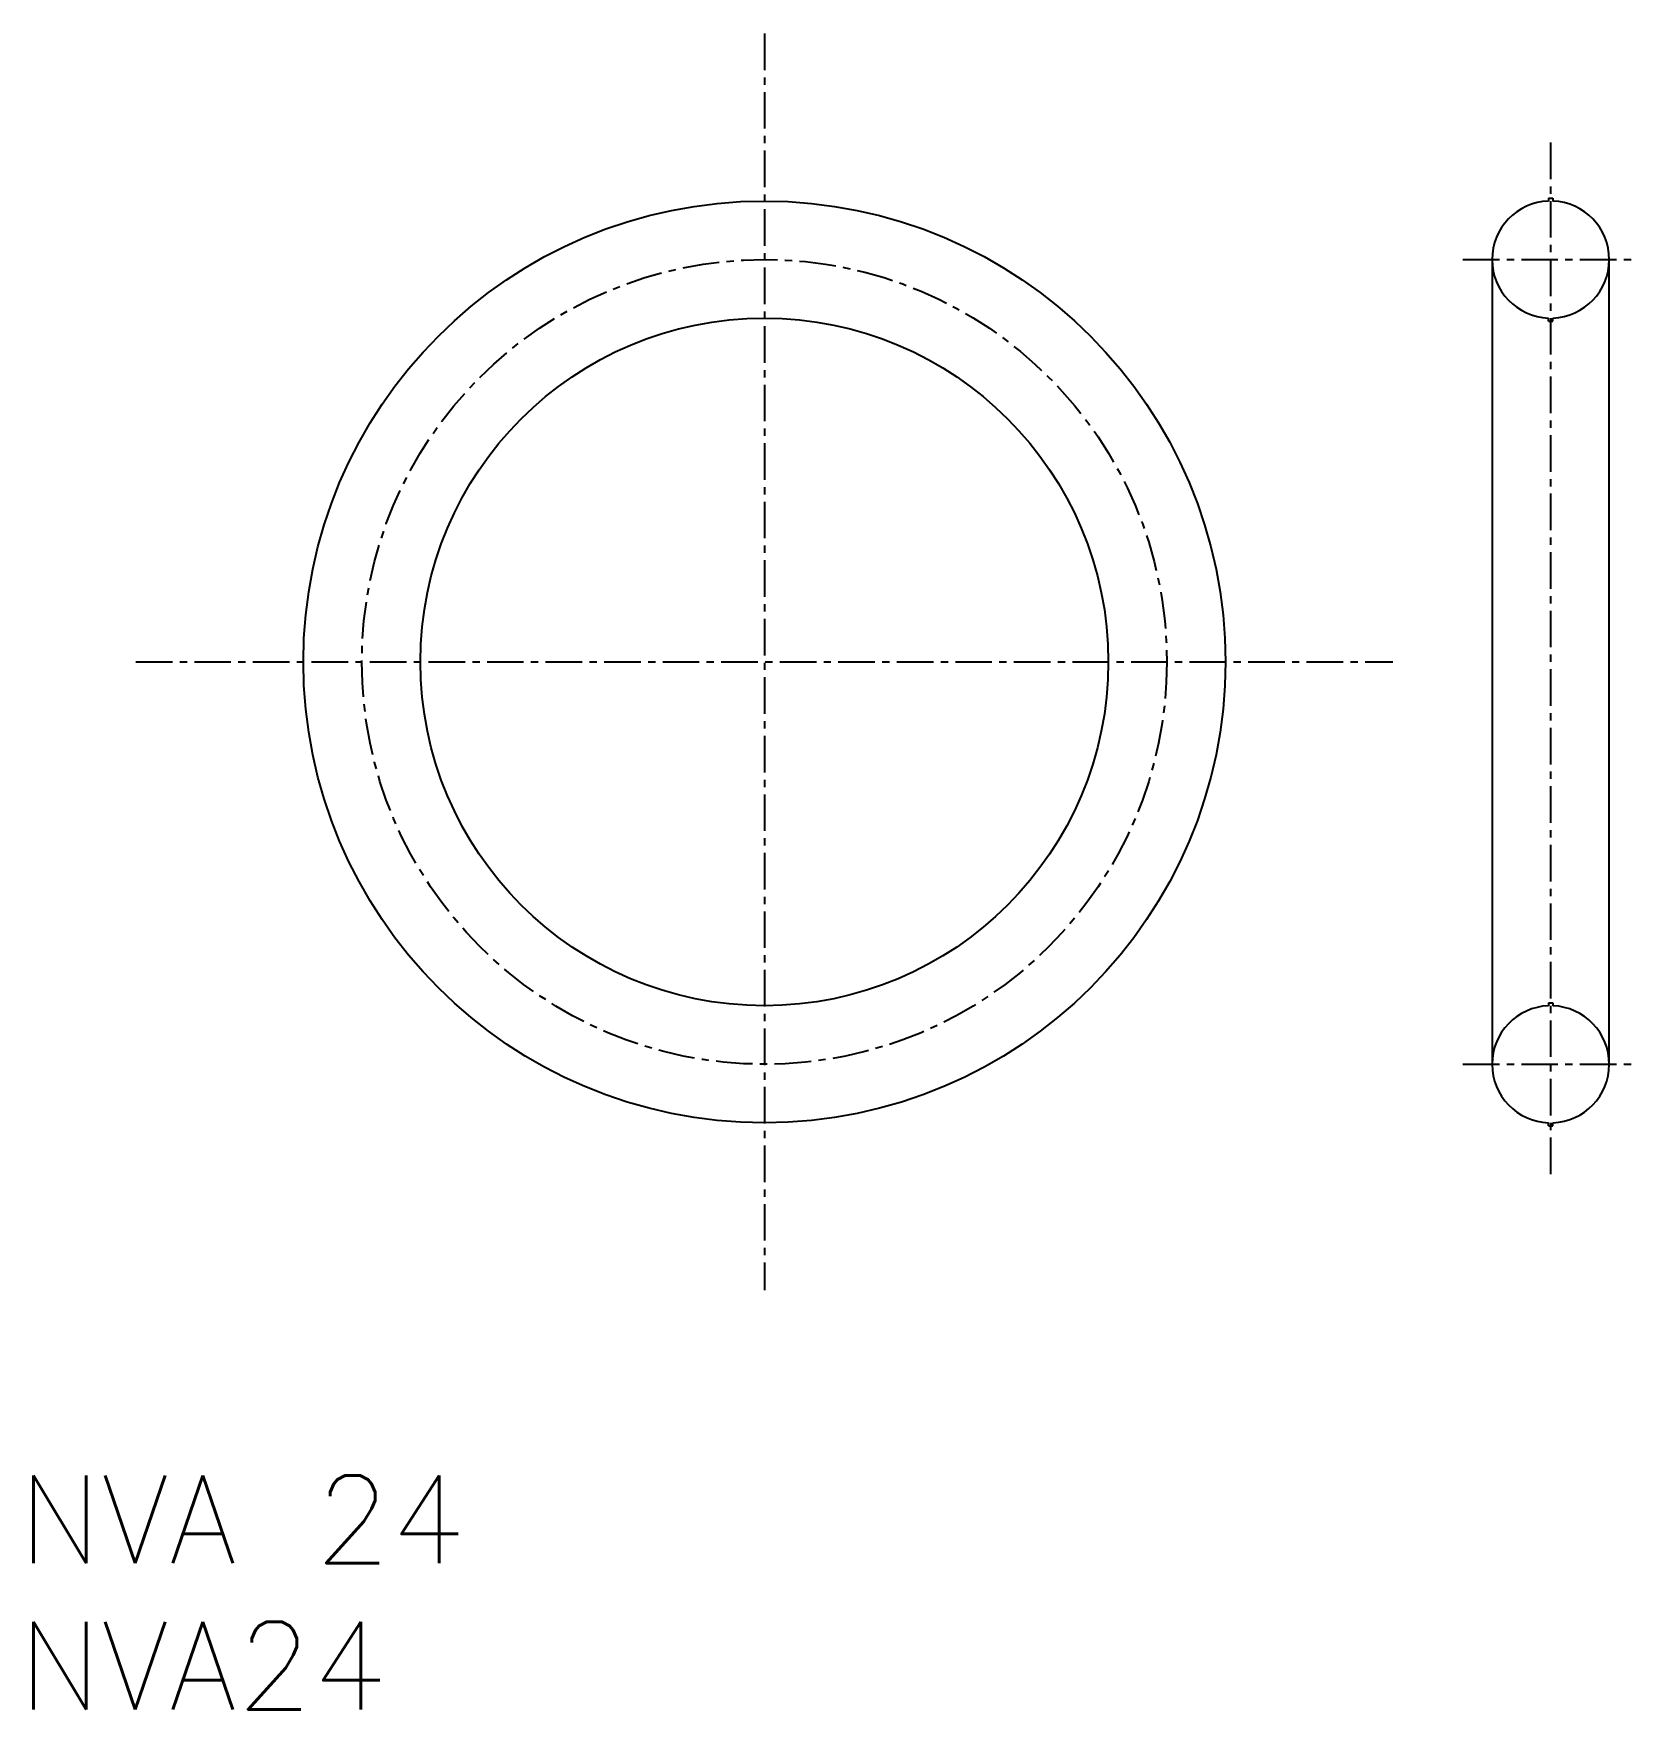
# Model space of a CAD drawing. Extents: x 0.5 to 55.3, y 0 to 57.3.
import ezdxf

# ---------------------------------------------------------------- set-up
doc = ezdxf.new("R2010")
doc.units = 0
doc.linetypes.add('CENTER', pattern=[2, 1.25, -0.25, 0.25, -0.25])
doc.layers.get('0').update_dxf_attribs({"linetype": 'CONTINUOUS'})
doc.layers.add('CENTER', color=1, linetype='CENTER')
doc.styles.get("Standard").update_dxf_attribs({"font": 'txt.shx'})

# ---------------------------------------------------------------- blocks, each defined once
blk = doc.blocks.new('*U2')
at = {"color": 7, "linetype": 'CONTINUOUS'}
blk.add_text('NVA24', height=3, dxfattribs=at).set_placement((0, 0))
blk = doc.blocks.new('*U3')
at = {"color": 7, "linetype": 'CONTINUOUS'}
blk.add_text('NVA 24', height=3, dxfattribs=at).set_placement((0, 5))

msp = doc.modelspace()

# ---------------------------------------------------------------- linework, layer by layer
at = {"color": 7, "linetype": 'CONTINUOUS'}
for p, q in [((52.271, 51.648), (52.271, 51.547)), ((52.271, 51.648), (52.421, 51.648)), ((52.421, 51.648), (52.421, 51.547)), ((50.346, 49.548), (50.346, 22.048)), ((54.346, 22.048), (54.346, 49.548)), ((52.271, 47.448), (52.271, 47.55)), ((52.421, 47.448), (52.421, 47.55)), ((52.271, 47.448), (52.421, 47.448)), ((52.271, 24.148), (52.271, 24.047)), ((52.271, 24.148), (52.421, 24.148)), ((52.421, 24.148), (52.421, 24.047)), ((52.271, 19.948), (52.271, 20.05)), ((52.421, 19.948), (52.421, 20.05)), ((52.271, 19.948), (52.421, 19.948))]:
    msp.add_line(p, q, dxfattribs=at)
for radius in [15.75, 11.75]:
    msp.add_circle((25.483, 35.798), radius, dxfattribs=at)
for centre, start, end in [((52.346, 49.548), 92.1491, 267.8509), ((52.346, 49.548), 272.1491, 87.8509), ((52.346, 22.048), 92.1491, 267.8509), ((52.346, 22.048), 272.1491, 87.8509)]:
    msp.add_arc(centre, 2, start, end, dxfattribs=at)
at = {"layer": 'CENTER', "color": 1, "linetype": 'CENTER'}
for p, q in [((25.483, 57.272), (25.483, 14.324)), ((52.346, 53.548), (52.346, 18.048)), ((49.346, 49.548), (55.346, 49.548)), ((4.009, 35.798), (46.957, 35.798)), ((49.346, 22.048), (55.346, 22.048))]:
    msp.add_line(p, q, dxfattribs=at)
msp.add_circle((25.483, 35.798), 13.75, dxfattribs=at)

# ---------------------------------------------------------------- block references
at = {"color": 7, "linetype": 'CONTINUOUS'}
for name in ['*U3', '*U2']:
    msp.add_blockref(name, (0, 0), dxfattribs=at)

doc.saveas('drawing.dxf')
